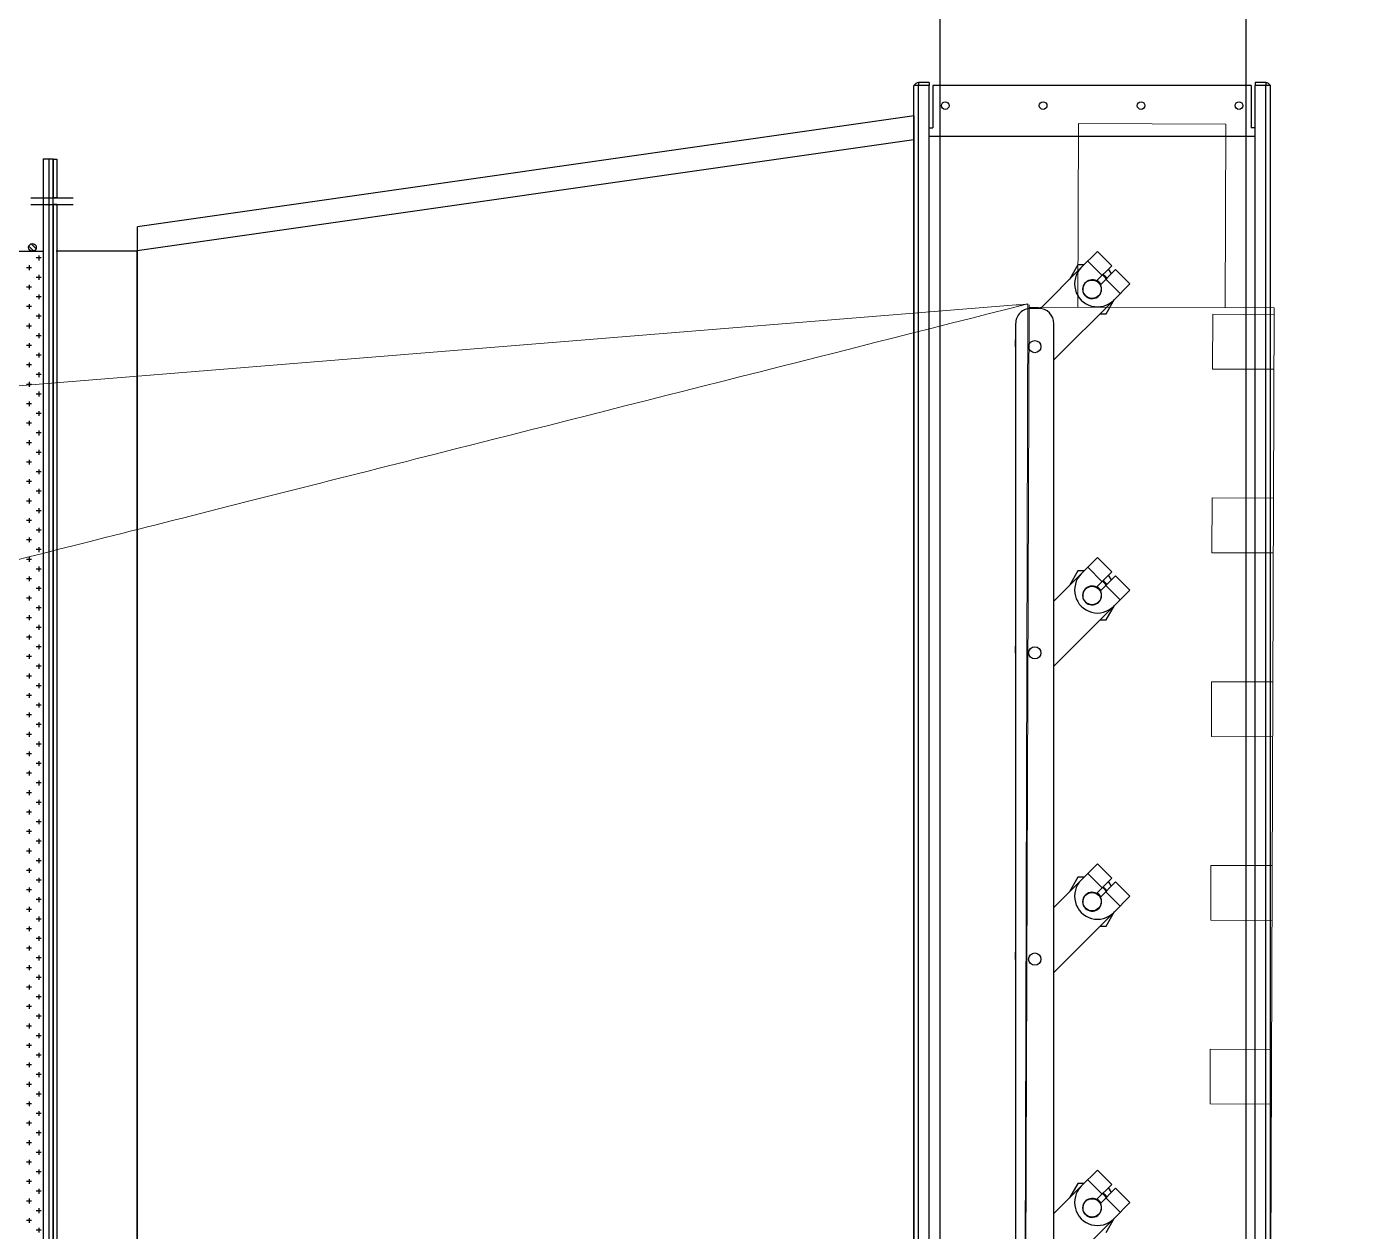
# Model space of a CAD drawing. Header units: millimetres. Extents: x -379292 to 1221486, y 92049 to 447512.
# Drawn here: x -107002 to -106130, y 166152 to 166939 of the extents above; entities that cross this region are included whole.
import ezdxf

# ---------------------------------------------------------------- set-up
doc = ezdxf.new("R2010")
doc.units = ezdxf.units.MM
doc.layers.add('05_WALL', color=3, linetype='Continuous')
doc.layers.add('AIRONN ZONLAMA', color=4, linetype='Continuous')
for name, color, linetype, lineweight in [('_Systemair', 3, 'Continuous', 30), ('_Systemair Ventilation Equipments', 7, 'Continuous', 30), ('Aironn-DEF', 7, 'Continuous', 0)]:
    doc.layers.add(name, color=color, linetype=linetype, lineweight=lineweight)

# ---------------------------------------------------------------- blocks, each defined once
blk = doc.blocks.new('GFL 1250')
at = {"layer": '_Systemair Ventilation Equipments', "color": 8}
for p, q in [((12063.171, 3614.684), (12063.171, 3745.784)), ((12063.421, 3614.684), (12063.421, 3745.784)), ((12057.921, 3617.734), (12057.921, 3742.734)), ((12063.221, 3617.734), (12057.921, 3617.734)), ((12063.421, 3614.684), (12063.171, 3614.684)), ((12063.171, 3611.734), (12063.171, 3614.234)), ((12063.421, 3614.234), (12063.171, 3614.234)), ((12063.421, 3611.734), (12063.421, 3614.234)), ((12063.421, 3611.734), (12063.171, 3611.734)), ((12063.421, 3611.734), (12063.171, 3611.734))]:
    blk.add_line(p, q, dxfattribs=at)
blk = doc.blocks.new('EVH 1250')
at = {"layer": '_Systemair Ventilation Equipments', "color": 8}
for p, q in [((12307.229, 3748.709), (12307.229, 3611.709)), ((12307.479, 3748.709), (12307.479, 3611.709)), ((12307.879, 3611.709), (12307.879, 3748.709)), ((12308.012, 3681.688), (12308.33, 3681.688)), ((12308.171, 3681.529), (12308.171, 3681.847)), ((12308.647, 3681.053), (12308.965, 3681.053)), ((12308.806, 3680.894), (12308.806, 3681.212)), ((12308.012, 3680.418), (12308.33, 3680.418)), ((12308.171, 3680.259), (12308.171, 3680.577)), ((12308.806, 3679.624), (12308.806, 3679.942)), ((12308.012, 3679.148), (12308.33, 3679.148)), ((12308.171, 3678.989), (12308.171, 3679.307)), ((12308.647, 3679.783), (12308.965, 3679.783)), ((12308.647, 3678.513), (12308.965, 3678.513)), ((12308.806, 3678.354), (12308.806, 3678.672)), ((12308.012, 3677.878), (12308.33, 3677.878)), ((12308.171, 3677.719), (12308.171, 3678.037)), ((12308.647, 3677.243), (12308.965, 3677.243)), ((12308.806, 3677.084), (12308.806, 3677.402)), ((12308.012, 3676.608), (12308.33, 3676.608)), ((12308.171, 3676.449), (12308.171, 3676.767)), ((12308.171, 3675.179), (12308.171, 3675.497)), ((12308.647, 3675.973), (12308.965, 3675.973)), ((12308.806, 3675.814), (12308.806, 3676.132)), ((12308.012, 3675.338), (12308.33, 3675.338)), ((12308.647, 3674.703), (12308.965, 3674.703)), ((12308.806, 3674.544), (12308.806, 3674.862)), ((12308.012, 3674.068), (12308.33, 3674.068)), ((12308.171, 3673.909), (12308.171, 3674.227)), ((12308.171, 3672.639), (12308.171, 3672.957)), ((12308.647, 3673.433), (12308.965, 3673.433)), ((12308.806, 3673.274), (12308.806, 3673.592)), ((12308.012, 3672.798), (12308.33, 3672.798)), ((12308.647, 3672.163), (12308.965, 3672.163)), ((12308.806, 3672.004), (12308.806, 3672.322)), ((12308.012, 3671.528), (12308.33, 3671.528)), ((12308.171, 3671.369), (12308.171, 3671.687)), ((12308.012, 3670.258), (12308.33, 3670.258)), ((12308.171, 3670.099), (12308.171, 3670.417)), ((12308.647, 3670.893), (12308.965, 3670.893)), ((12308.806, 3670.734), (12308.806, 3671.052)), ((12308.647, 3669.623), (12308.965, 3669.623)), ((12308.806, 3669.464), (12308.806, 3669.782)), ((12308.012, 3668.988), (12308.33, 3668.988)), ((12308.171, 3668.829), (12308.171, 3669.147)), ((12308.806, 3668.194), (12308.806, 3668.512)), ((12308.012, 3667.718), (12308.33, 3667.718)), ((12308.171, 3667.559), (12308.171, 3667.877)), ((12308.647, 3668.353), (12308.965, 3668.353)), ((12308.647, 3667.083), (12308.965, 3667.083)), ((12308.806, 3666.924), (12308.806, 3667.242)), ((12308.012, 3666.448), (12308.33, 3666.448)), ((12308.171, 3666.289), (12308.171, 3666.607)), ((12308.806, 3665.654), (12308.806, 3665.972)), ((12308.012, 3665.178), (12308.33, 3665.178)), ((12308.171, 3665.019), (12308.171, 3665.337)), ((12308.647, 3665.813), (12308.965, 3665.813)), ((12308.647, 3664.543), (12308.965, 3664.543)), ((12308.806, 3664.384), (12308.806, 3664.702)), ((12308.012, 3663.908), (12308.33, 3663.908)), ((12308.171, 3663.749), (12308.171, 3664.067)), ((12308.647, 3663.273), (12308.965, 3663.273)), ((12308.806, 3663.114), (12308.806, 3663.432)), ((12308.012, 3662.638), (12308.33, 3662.638)), ((12308.171, 3662.479), (12308.171, 3662.797)), ((12308.171, 3661.209), (12308.171, 3661.527)), ((12308.647, 3662.003), (12308.965, 3662.003)), ((12308.806, 3661.844), (12308.806, 3662.162)), ((12308.012, 3661.368), (12308.33, 3661.368)), ((12308.647, 3660.733), (12308.965, 3660.733)), ((12308.806, 3660.574), (12308.806, 3660.892)), ((12308.012, 3660.098), (12308.33, 3660.098)), ((12308.171, 3659.939), (12308.171, 3660.257)), ((12308.171, 3658.669), (12308.171, 3658.987)), ((12308.647, 3659.463), (12308.965, 3659.463)), ((12308.806, 3659.304), (12308.806, 3659.622)), ((12308.012, 3658.828), (12308.33, 3658.828)), ((12308.647, 3658.193), (12308.965, 3658.193)), ((12308.806, 3658.034), (12308.806, 3658.352)), ((12308.012, 3657.558), (12308.33, 3657.558)), ((12308.171, 3657.399), (12308.171, 3657.717)), ((12308.012, 3656.288), (12308.33, 3656.288)), ((12308.171, 3656.129), (12308.171, 3656.447)), ((12308.647, 3656.923), (12308.965, 3656.923)), ((12308.806, 3656.764), (12308.806, 3657.082)), ((12308.647, 3655.653), (12308.965, 3655.653)), ((12308.806, 3655.494), (12308.806, 3655.812)), ((12308.012, 3655.018), (12308.33, 3655.018)), ((12308.171, 3654.859), (12308.171, 3655.177)), ((12308.806, 3654.224), (12308.806, 3654.542)), ((12308.012, 3653.748), (12308.33, 3653.748)), ((12308.171, 3653.589), (12308.171, 3653.907)), ((12308.647, 3654.383), (12308.965, 3654.383)), ((12308.647, 3653.113), (12308.965, 3653.113)), ((12308.806, 3652.954), (12308.806, 3653.272)), ((12308.012, 3652.478), (12308.33, 3652.478)), ((12308.171, 3652.319), (12308.171, 3652.637)), ((12308.806, 3651.684), (12308.806, 3652.002)), ((12308.012, 3651.208), (12308.33, 3651.208)), ((12308.171, 3651.049), (12308.171, 3651.367)), ((12308.647, 3651.843), (12308.965, 3651.843)), ((12308.647, 3650.573), (12308.965, 3650.573)), ((12308.806, 3650.414), (12308.806, 3650.732)), ((12308.012, 3649.938), (12308.33, 3649.938)), ((12308.171, 3649.779), (12308.171, 3650.097)), ((12308.647, 3649.303), (12308.965, 3649.303)), ((12308.806, 3649.144), (12308.806, 3649.462)), ((12308.012, 3648.668), (12308.33, 3648.668)), ((12308.171, 3648.509), (12308.171, 3648.827)), ((12308.171, 3647.239), (12308.171, 3647.557)), ((12308.647, 3648.033), (12308.965, 3648.033)), ((12308.806, 3647.874), (12308.806, 3648.192)), ((12308.012, 3647.398), (12308.33, 3647.398)), ((12308.647, 3646.763), (12308.965, 3646.763)), ((12308.806, 3646.604), (12308.806, 3646.922)), ((12308.012, 3646.128), (12308.33, 3646.128)), ((12308.171, 3645.969), (12308.171, 3646.287)), ((12308.171, 3644.699), (12308.171, 3645.017)), ((12308.647, 3645.493), (12308.965, 3645.493)), ((12308.806, 3645.334), (12308.806, 3645.652)), ((12308.012, 3644.858), (12308.33, 3644.858)), ((12308.647, 3644.223), (12308.965, 3644.223)), ((12308.806, 3644.064), (12308.806, 3644.382)), ((12308.012, 3643.588), (12308.33, 3643.588)), ((12308.171, 3643.429), (12308.171, 3643.747)), ((12308.012, 3642.318), (12308.33, 3642.318)), ((12308.171, 3642.159), (12308.171, 3642.477)), ((12308.647, 3642.953), (12308.965, 3642.953)), ((12308.806, 3642.794), (12308.806, 3643.112)), ((12308.647, 3641.683), (12308.965, 3641.683)), ((12308.806, 3641.524), (12308.806, 3641.842)), ((12308.012, 3641.048), (12308.33, 3641.048)), ((12308.171, 3640.889), (12308.171, 3641.207)), ((12308.806, 3640.254), (12308.806, 3640.572)), ((12308.012, 3639.778), (12308.33, 3639.778)), ((12308.171, 3639.619), (12308.171, 3639.937)), ((12308.647, 3640.413), (12308.965, 3640.413)), ((12308.647, 3639.143), (12308.965, 3639.143)), ((12308.806, 3638.984), (12308.806, 3639.302)), ((12308.012, 3638.508), (12308.33, 3638.508)), ((12308.171, 3638.349), (12308.171, 3638.667)), ((12308.806, 3637.714), (12308.806, 3638.032)), ((12308.012, 3637.238), (12308.33, 3637.238)), ((12308.171, 3637.079), (12308.171, 3637.397)), ((12308.647, 3637.873), (12308.965, 3637.873)), ((12308.647, 3636.603), (12308.965, 3636.603)), ((12308.806, 3636.444), (12308.806, 3636.762)), ((12308.012, 3635.968), (12308.33, 3635.968)), ((12308.171, 3635.809), (12308.171, 3636.127)), ((12308.806, 3635.174), (12308.806, 3635.492)), ((12308.012, 3634.698), (12308.33, 3634.698)), ((12308.171, 3634.539), (12308.171, 3634.857)), ((12308.647, 3635.333), (12308.965, 3635.333)), ((12308.647, 3634.063), (12308.965, 3634.063)), ((12308.806, 3633.904), (12308.806, 3634.222)), ((12308.012, 3633.428), (12308.33, 3633.428)), ((12308.171, 3633.269), (12308.171, 3633.587)), ((12308.647, 3632.793), (12308.965, 3632.793)), ((12308.806, 3632.634), (12308.806, 3632.952)), ((12308.012, 3632.158), (12308.33, 3632.158)), ((12308.171, 3631.999), (12308.171, 3632.317)), ((12308.171, 3630.729), (12308.171, 3631.047)), ((12308.647, 3631.523), (12308.965, 3631.523)), ((12308.806, 3631.364), (12308.806, 3631.682)), ((12308.012, 3630.888), (12308.33, 3630.888)), ((12308.647, 3630.253), (12308.965, 3630.253)), ((12308.806, 3630.094), (12308.806, 3630.412)), ((12308.012, 3629.618), (12308.33, 3629.618)), ((12308.171, 3629.459), (12308.171, 3629.777)), ((12308.171, 3628.189), (12308.171, 3628.507)), ((12308.647, 3628.983), (12308.965, 3628.983)), ((12308.806, 3628.824), (12308.806, 3629.142)), ((12308.012, 3628.348), (12308.33, 3628.348)), ((12308.647, 3627.713), (12308.965, 3627.713)), ((12308.806, 3627.554), (12308.806, 3627.872)), ((12308.012, 3627.078), (12308.33, 3627.078)), ((12308.171, 3626.919), (12308.171, 3627.237)), ((12308.012, 3625.808), (12308.33, 3625.808)), ((12308.171, 3625.649), (12308.171, 3625.967)), ((12308.647, 3626.443), (12308.965, 3626.443)), ((12308.806, 3626.284), (12308.806, 3626.602)), ((12308.647, 3625.173), (12308.965, 3625.173)), ((12308.806, 3625.014), (12308.806, 3625.332)), ((12308.012, 3624.538), (12308.33, 3624.538)), ((12308.171, 3624.379), (12308.171, 3624.697)), ((12308.806, 3623.744), (12308.806, 3624.062)), ((12308.012, 3623.268), (12308.33, 3623.268)), ((12308.171, 3623.109), (12308.171, 3623.427)), ((12308.647, 3623.903), (12308.965, 3623.903)), ((12308.647, 3622.633), (12308.965, 3622.633)), ((12308.806, 3622.474), (12308.806, 3622.792)), ((12308.012, 3621.998), (12308.33, 3621.998)), ((12308.171, 3621.839), (12308.171, 3622.157)), ((12308.806, 3621.204), (12308.806, 3621.522)), ((12308.012, 3620.728), (12308.33, 3620.728)), ((12308.171, 3620.569), (12308.171, 3620.887)), ((12308.647, 3621.363), (12308.965, 3621.363)), ((12308.647, 3620.093), (12308.965, 3620.093)), ((12308.806, 3619.934), (12308.806, 3620.252)), ((12308.012, 3619.458), (12308.33, 3619.458)), ((12308.171, 3619.299), (12308.171, 3619.617)), ((12308.647, 3618.823), (12308.965, 3618.823)), ((12308.806, 3618.664), (12308.806, 3618.982)), ((12308.012, 3618.188), (12308.33, 3618.188)), ((12308.171, 3618.029), (12308.171, 3618.347)), ((12321.979, 3617.752), (12307.879, 3617.752)), ((12308.671, 3617.269), (12308.347, 3617.593)), ((12308.812, 3617.41), (12308.488, 3617.735)), ((12308.677, 3614.696), (12305.91, 3614.696)), ((12308.677, 3614.259), (12305.91, 3614.259)), ((12307.879, 3611.709), (12307.229, 3611.709)), ((12307.879, 3611.709), (12307.229, 3611.709))]:
    blk.add_line(p, q, dxfattribs=at)
blk.add_circle((12308.579, 3617.502), 0.25, dxfattribs=at)
blk = doc.blocks.new('GDD 1250')
at = {"layer": '_Systemair Ventilation Equipments', "color": 8, "linetype": 'Continuous'}
for p, q in [((12625.023, 1429.511), (12625.023, 1282.911)), ((12625.323, 1429.511), (12625.323, 1282.911)), ((12626.023, 1429.511), (12626.023, 1282.911)), ((12647.323, 1429.511), (12647.323, 1282.911)), ((12648.023, 1429.511), (12648.023, 1282.911)), ((12648.323, 1429.511), (12648.323, 1282.911)), ((12639.171, 1421.459), (12639.171, 1298.459)), ((12641.671, 1298.459), (12641.671, 1421.459)), ((12639.148, 1360.807), (12635.259, 1356.918)), ((12635.75, 1357.811), (12635.2, 1356.859)), ((12634.198, 1355.857), (12635.259, 1356.918)), ((12634.835, 1356.494), (12635.772, 1355.557)), ((12637.38, 1354.797), (12639.171, 1356.587)), ((12634.198, 1355.857), (12635.135, 1354.92)), ((12635.135, 1354.92), (12636.133, 1355.918)), ((12635.383, 1354.673), (12636.38, 1355.67)), ((12636.019, 1355.309), (12636.956, 1354.372)), ((12637.597, 1354.611), (12638.147, 1355.563)), ((12635.383, 1354.673), (12636.32, 1353.736)), ((12635.411, 1355.197), (12635.592, 1354.884)), ((12636.32, 1353.736), (12637.38, 1354.797)), ((12637.195, 1354.611), (12637.597, 1354.611)), ((12639.148, 1340.807), (12635.259, 1336.918)), ((12635.75, 1337.811), (12635.2, 1336.859)), ((12636.152, 1337.811), (12635.75, 1337.811)), ((12634.198, 1335.857), (12635.259, 1336.918)), ((12634.835, 1336.494), (12635.772, 1335.557)), ((12637.38, 1334.797), (12639.171, 1336.587)), ((12634.198, 1335.857), (12635.135, 1334.92)), ((12635.135, 1334.92), (12636.133, 1335.918)), ((12635.383, 1334.673), (12636.38, 1335.67)), ((12636.019, 1335.309), (12636.956, 1334.372)), ((12637.597, 1334.611), (12638.147, 1335.563)), ((12635.383, 1334.673), (12636.32, 1333.736)), ((12635.411, 1335.197), (12635.592, 1334.884)), ((12636.32, 1333.736), (12637.38, 1334.797)), ((12637.195, 1334.611), (12637.597, 1334.611)), ((12639.148, 1320.807), (12635.259, 1316.918)), ((12635.75, 1317.811), (12635.2, 1316.859)), ((12636.152, 1317.811), (12635.75, 1317.811)), ((12634.198, 1315.857), (12635.259, 1316.918)), ((12634.835, 1316.494), (12635.772, 1315.557)), ((12637.38, 1314.797), (12639.171, 1316.587)), ((12634.198, 1315.857), (12635.135, 1314.92)), ((12635.135, 1314.92), (12636.133, 1315.918)), ((12635.383, 1314.673), (12636.38, 1315.67)), ((12636.019, 1315.309), (12636.956, 1314.372)), ((12637.597, 1314.611), (12638.147, 1315.563)), ((12635.383, 1314.673), (12636.32, 1313.736)), ((12635.411, 1315.197), (12635.592, 1314.884)), ((12636.32, 1313.736), (12637.38, 1314.797)), ((12637.195, 1314.611), (12637.597, 1314.611)), ((12639.148, 1300.807), (12635.259, 1296.918)), ((12635.75, 1297.811), (12635.2, 1296.859)), ((12636.152, 1297.811), (12635.75, 1297.811)), ((12634.198, 1295.857), (12635.259, 1296.918)), ((12637.38, 1294.797), (12640.05, 1297.466)), ((12640.171, 1297.459), (12640.671, 1297.459)), ((12634.835, 1296.494), (12635.772, 1295.557)), ((12634.198, 1295.857), (12635.135, 1294.92)), ((12635.135, 1294.92), (12636.133, 1295.918)), ((12635.383, 1294.673), (12636.38, 1295.67)), ((12635.411, 1295.197), (12635.592, 1294.884)), ((12636.019, 1295.309), (12636.956, 1294.372)), ((12637.597, 1294.611), (12638.147, 1295.563)), ((12635.383, 1294.673), (12636.32, 1293.736)), ((12636.32, 1293.736), (12637.38, 1294.797)), ((12637.195, 1294.611), (12637.597, 1294.611)), ((12647.323, 1286.211), (12626.023, 1286.211)), ((12626.023, 1285.671), (12626.273, 1285.671)), ((12626.273, 1282.911), (12626.273, 1285.671)), ((12647.323, 1285.671), (12647.073, 1285.671)), ((12647.073, 1282.911), (12647.073, 1285.671)), ((12625.023, 1282.911), (12626.023, 1282.911)), ((12625.323, 1282.711), (12625.323, 1282.911)), ((12625.323, 1282.711), (12626.023, 1282.711)), ((12626.023, 1282.711), (12626.023, 1282.911)), ((12626.273, 1282.911), (12647.073, 1282.911)), ((12647.323, 1282.911), (12648.323, 1282.911)), ((12647.323, 1282.711), (12647.323, 1282.911)), ((12647.323, 1282.711), (12648.023, 1282.711)), ((12648.023, 1282.711), (12648.023, 1282.911))]:
    blk.add_line(p, q, dxfattribs=at)
for centre, radius in [((12636.673, 1356.211), 0.6), ((12640.421, 1339.959), 0.4), ((12636.673, 1336.211), 0.6), ((12640.421, 1319.959), 0.4), ((12636.673, 1316.211), 0.6), ((12640.421, 1299.959), 0.4), ((12636.673, 1296.211), 0.6), ((12627.073, 1284.211), 0.25), ((12633.473, 1284.211), 0.25), ((12639.873, 1284.211), 0.25), ((12646.273, 1284.211), 0.25)]:
    blk.add_circle(centre, radius, dxfattribs=at)
for centre, radius, start, end in [((12636.32, 1355.857), 1.5, 315, 135), ((12636.673, 1356.211), 0.615, 241.53212, 208.46788), ((12636.673, 1356.211), 1.2, 216.60851, 233.39149), ((12636.673, 1356.211), 1.15, 216.23793, 233.75615), ((12636.673, 1356.211), 0.65, 209.37688, 240.62316), ((12640.209, 1339.746), 1.5, 133.8159, 135), ((12640.209, 1339.746), 1.5, 347.17422, 12.81599), ((12636.32, 1335.857), 1.5, 315, 135), ((12636.673, 1336.211), 0.615, 241.53212, 208.46788), ((12636.673, 1336.211), 1.2, 216.60851, 233.39149), ((12636.673, 1336.211), 1.15, 216.23793, 233.75615), ((12636.673, 1336.211), 0.65, 209.37688, 240.62316), ((12640.209, 1319.746), 1.5, 133.8159, 135), ((12640.209, 1319.746), 1.5, 347.17422, 12.81599), ((12636.32, 1315.857), 1.5, 315, 135), ((12636.673, 1316.211), 0.615, 241.53212, 208.46788), ((12636.673, 1316.211), 1.2, 216.60851, 233.39149), ((12636.673, 1316.211), 1.15, 216.23793, 233.75615), ((12636.673, 1316.211), 0.65, 209.37688, 240.62316), ((12640.209, 1299.746), 1.5, 133.8159, 135), ((12640.209, 1299.746), 1.5, 347.17422, 12.81599), ((12640.171, 1298.459), 1, 180, 270), ((12640.671, 1298.459), 1, 270, 0), ((12636.32, 1295.857), 1.5, 315, 135), ((12636.673, 1296.211), 0.615, 241.53212, 208.46788), ((12636.673, 1296.211), 1.2, 216.60851, 233.39149), ((12636.673, 1296.211), 1.15, 216.23793, 233.75615), ((12636.673, 1296.211), 0.65, 209.37688, 240.62316), ((12625.323, 1283.011), 0.3, 199.29752, 270), ((12648.023, 1283.011), 0.3, 270, 340.70248)]:
    blk.add_arc(centre, radius, start, end, dxfattribs=at)
blk = doc.blocks.new('red1250')
at = {"layer": '_Systemair', "color": 8}
for p, q in [((15507.496, 2064.584), (15507.496, 1939.584)), ((15558.246, 2064.584), (15558.246, 1939.584)), ((15507.496, 1939.584), (15507.496, 1932.334)), ((15507.496, 1932.334), (15558.246, 1939.584))]:
    blk.add_line(p, q, dxfattribs=at)
blk = doc.blocks.new('OtoParkBodrumKatMimari')
at = {"layer": '05_WALL', "color": 8, "ltscale": 25}
for points in [[(135600, 67200), (139950, 67200), (139950, 63750), (135600, 63750)], [(142600, 67200), (140150, 67200), (140150, 63750), (142600, 63750)]]:
    blk.add_lwpolyline(points, dxfattribs=at)
at = {"layer": '_Systemair', "color": 1, "xscale": 10, "yscale": 10, "zscale": 10, "rotation": 180}
blk.add_blockref('red1250', (295007.9, 85369.31), dxfattribs=at)
at = {"layer": '_Systemair Ventilation Equipments', "color": 1, "xscale": 10, "yscale": 10, "zscale": 10, "rotation": 180}
blk.add_blockref('GDD 1250', (266416.18, 78910.58), dxfattribs=at)
at = {"layer": '_Systemair Ventilation Equipments', "xscale": 10, "yscale": 10, "zscale": 10, "rotation": 180}
for name, p in [('EVH 1250', (262442.74, 102150.81)), ('GFL 1250', (260004.66, 102150.81))]:
    blk.add_blockref(name, p, dxfattribs=at)
blk = doc.blocks.new('TF1000-0')
at = {"layer": 'Aironn-DEF', "color": 2, "linetype": 'Continuous', "lineweight": 15}
for p, q in [((19557.687, 1474.456), (19669.917, 1474.456)), ((19557.692, 1474.456), (19669.912, 1474.456)), ((19557.744, 1473.707), (19563.57, 1404.298))]:
    blk.add_line(p, q, dxfattribs=at)
for points, knots in [([(19575.637, 1404.298), (19575.637, 1404.298), (19573.028, 1414.513), (19566.213, 1441.156), (19561.097, 1461.136), (19557.687, 1474.456)], [0, 0, 0, 0, 0.25, 0.5, 1, 1, 1, 1]), ([(19557.698, 1474.408), (19557.714, 1474.295), (19557.748, 1474.068), (19557.746, 1473.828), (19557.744, 1473.707)], [0, 0, 0, 0, 0.494646, 1, 1, 1, 1])]:
    blk.add_open_spline(points, degree=3, knots=knots, dxfattribs=at)
blk = doc.blocks.new('weweq')
at = {"layer": 'Aironn-DEF', "color": 7, "linetype": 'Continuous', "lineweight": 15}
for p, q in [((19920.957, 13470.589), (19920.944, 13454.587)), ((19921.372, 13466.588), (19921.376, 13470.589)), ((19924.954, 13466.585), (19924.957, 13470.586)), ((19933.374, 13466.578), (19933.377, 13470.579)), ((19936.955, 13466.575), (19936.959, 13470.576)), ((19945.375, 13466.568), (19945.378, 13470.569)), ((19948.957, 13466.565), (19948.96, 13470.566)), ((19957.376, 13466.558), (19957.38, 13470.559)), ((19960.958, 13466.555), (19960.961, 13470.556)), ((19969.378, 13466.548), (19969.381, 13470.549)), ((19972.959, 13466.545), (19972.963, 13470.546)), ((19908.945, 13457.784), (19908.953, 13467.412)), ((19908.953, 13467.412), (19920.954, 13467.402)), ((19921.372, 13466.588), (19924.954, 13466.585)), ((19933.374, 13466.578), (19936.955, 13466.575)), ((19945.375, 13466.568), (19948.957, 13466.565)), ((19957.376, 13466.558), (19960.958, 13466.555)), ((19969.378, 13466.548), (19972.959, 13466.545)), ((19908.945, 13457.784), (19920.946, 13457.774)), ((19920.784, 13454.587), (20033.116, 13454.494))]:
    blk.add_line(p, q, dxfattribs=at)
at = {"layer": 'Aironn-DEF', "color": 7}
blk.add_line((19920.957, 13470.589), (20029.388, 13470.499), dxfattribs=at)

msp = doc.modelspace()

# ---------------------------------------------------------------- block references
at = {"color": 8}
msp.add_blockref('OtoParkBodrumKatMimari', (-246354.82, 100818.76), dxfattribs=at)

# ---------------------------------------------------------------- next in the draw order: block references
at = {"layer": '_Systemair', "color": 1, "xscale": 10, "yscale": 10, "zscale": 10, "rotation": 180}
msp.add_blockref('red1250', (48653.3, 186203.94), dxfattribs=at)
at = {"layer": 'AIRONN ZONLAMA', "color": 0, "xscale": 10, "yscale": 10, "zscale": 10, "rotation": 269.8525026188016}
msp.add_blockref('weweq', (-240379.1, 366310.7), dxfattribs=at)
at = {"layer": 'Aironn-DEF', "color": 0, "xscale": 10, "yscale": 10, "zscale": 10, "rotation": 269.8525026188016}
msp.add_blockref('TF1000-0', (-120588.46, 362371.86), dxfattribs=at)

doc.saveas('drawing.dxf')
